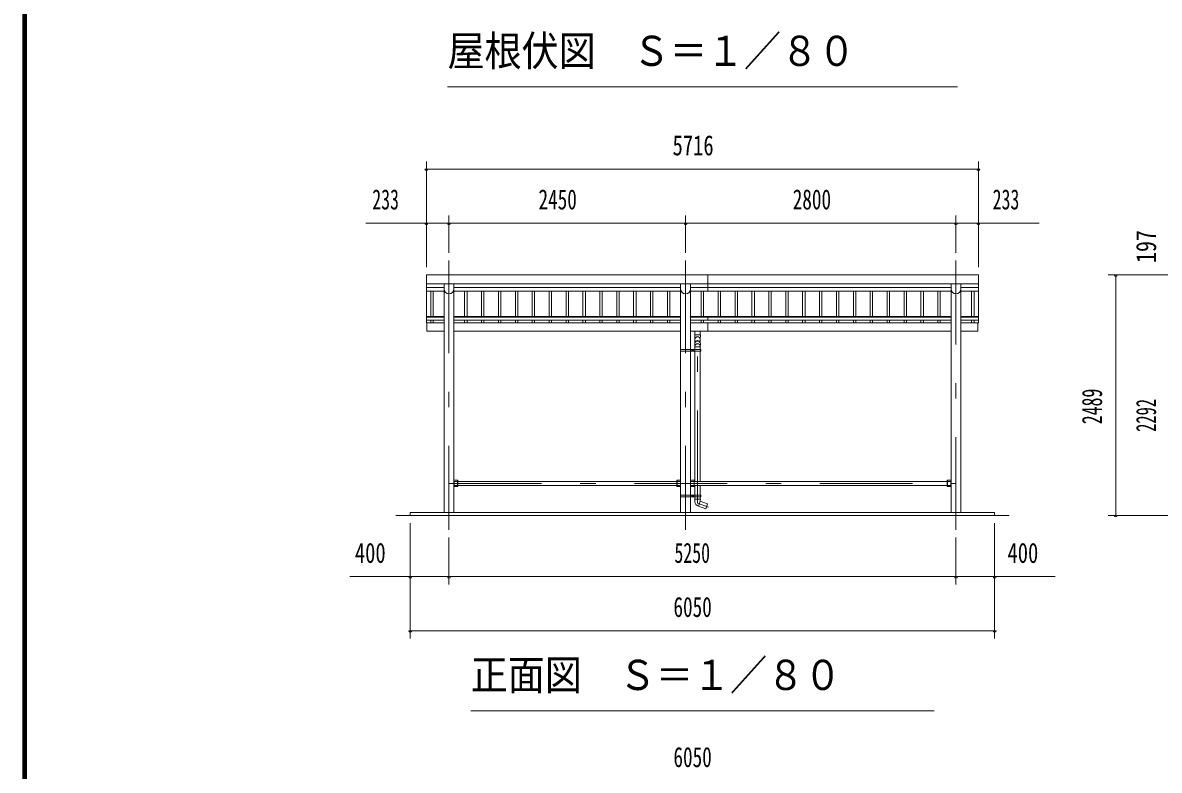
# Model space of a CAD drawing. Units: millimetres, scale not verified. Extents: x -35377 to 35394, y -16800 to 16800.
# Drawn here: x -11326 to 443, y 1535 to 9275 of the extents above; entities that cross this region are included whole.
import ezdxf
from ezdxf.enums import TextEntityAlignment as Align

# ---------------------------------------------------------------- set-up
doc = ezdxf.new("R2010")
doc.units = ezdxf.units.MM
doc.header["$LTSCALE"] = 80
doc.linetypes.add('USER3', pattern=[24, 12, -5, 2, -5])
for name, color, linetype, lineweight in [('0-2_1-08BOLD', 7, 'Continuous', 18), ('0-3_1-28CENTER', 3, 'USER3', 18), ('0-4_1-48THIN', 4, 'Continuous', 18), ('0-5_1-58DIM', 3, 'Continuous', 18), ('0-C_F-F1PAPER', 5, 'Continuous', 18)]:
    doc.layers.add(name, color=color, linetype=linetype, lineweight=lineweight)
doc.styles.add('ＭＳ ゴシック', font='')
doc.styles.get('ＭＳ ゴシック').set_extended_font_data('MS Gothic')

msp = doc.modelspace()

# ---------------------------------------------------------------- linework, layer by layer
at = {"layer": '0-2_1-08BOLD'}
for p, q in [((-4232.43, 6494.38), (-4232.43, 6663.33)), ((-1429.43, 6572.54), (-7145.43, 6572.54)), ((-7145.43, 6533.46), (-6963.23, 6533.46)), ((-6963.23, 6494.38), (-7145.43, 6494.38)), ((-6963.23, 6572.12), (-6963.23, 4204.33)), ((-6861.63, 4204.33), (-6861.63, 6572.12)), ((-6861.63, 6533.46), (-4513.23, 6533.46)), ((-4513.23, 6494.38), (-6861.63, 6494.38)), ((-4513.23, 6572.12), (-4513.23, 5890.33)), ((-4411.63, 5890.33), (-4411.63, 6572.12)), ((-4411.63, 6533.46), (-1713.23, 6533.46)), ((-1713.23, 6494.38), (-4411.63, 6494.38)), ((-1713.23, 6572.12), (-1713.23, 4204.33)), ((-1611.63, 4204.33), (-1611.63, 6572.12)), ((-1611.63, 6533.46), (-1429.43, 6533.46)), ((-1429.43, 6494.38), (-1611.63, 6494.38)), ((-6963.23, 6234.23), (-7145.43, 6234.23)), ((-7145.43, 6224.84), (-6963.23, 6224.84)), ((-6963.22, 6195.21), (-7145.43, 6195.21)), ((-6861.63, 6234.23), (-4513.23, 6234.23)), ((-4513.23, 6224.84), (-6861.63, 6224.84)), ((-6861.63, 6195.21), (-4513.23, 6195.21)), ((-4513.23, 6168.03), (-6861.63, 6168.03)), ((-4411.63, 6234.23), (-1713.23, 6234.23)), ((-1713.23, 6224.84), (-4411.63, 6224.84)), ((-4411.63, 6195.21), (-1713.23, 6195.21)), ((-1713.23, 6168.03), (-4411.63, 6168.03)), ((-4232.43, 6195.21), (-4232.43, 6234.23)), ((-4232.43, 6082.17), (-4232.43, 6168.03)), ((-1429.43, 6234.23), (-1611.63, 6234.23)), ((-1611.63, 6224.84), (-1429.43, 6224.84)), ((-1429.43, 6195.21), (-1611.63, 6195.21)), ((-1611.63, 6168.03), (-1429.43, 6168.03)), ((-6861.63, 6082.17), (-4513.23, 6082.17)), ((-4411.63, 6082.17), (-1713.23, 6082.17)), ((-4365.67, 6045.05), (-4365.67, 6082.17)), ((-4310.67, 6082.17), (-4310.67, 6045.05)), ((-4410.03, 5874.33), (-4410.03, 5890.33)), ((-4367.27, 5874.33), (-4367.27, 5890.33)), ((-4310.67, 5917.64), (-4365.67, 5917.64)), ((-4309.07, 5890.33), (-4309.07, 5874.33)), ((-4513.23, 5874.33), (-4513.23, 4382.93)), ((-4411.63, 4382.93), (-4411.63, 5874.33)), ((-4365.67, 4525.68), (-4365.67, 5874.33)), ((-4310.67, 5874.33), (-4310.67, 4525.68)), ((-4302.97, 5882.33), (-4309.07, 5882.33)), ((-6824.83, 4482.98), (-6859.93, 4482.98)), ((-6824.83, 4471.33), (-6824.83, 4537.33)), ((-6821.63, 4525.68), (-4553.23, 4525.68)), ((-4553.23, 4482.98), (-6821.63, 4482.98)), ((-4553.23, 4537.33), (-4513.23, 4537.33)), ((-4553.23, 4537.33), (-4553.23, 4471.33)), ((-4550.03, 4471.33), (-4550.03, 4537.33)), ((-4374.83, 4525.68), (-4409.93, 4525.68)), ((-4374.83, 4471.33), (-4374.83, 4537.33)), ((-1753.23, 4525.68), (-4371.63, 4525.68)), ((-4371.63, 4482.98), (-1753.23, 4482.98)), ((-4365.67, 4382.93), (-4365.67, 4482.98)), ((-4310.67, 4482.98), (-4310.67, 4382.93)), ((-1750.03, 4471.33), (-1750.03, 4537.33)), ((-4553.23, 4471.33), (-4513.23, 4471.33)), ((-4513.23, 4366.93), (-4513.23, 4204.33)), ((-4411.63, 4204.33), (-4411.63, 4366.93)), ((-4410.03, 4366.93), (-4410.03, 4382.93)), ((-4367.27, 4366.93), (-4367.27, 4382.93)), ((-4365.67, 4341.46), (-4365.67, 4366.93)), ((-4310.67, 4366.93), (-4310.67, 4341.46)), ((-4309.07, 4382.93), (-4309.07, 4366.93)), ((-4309.07, 4374.93), (-4302.97, 4374.93)), ((-4329.48, 4267.78), (-4310.67, 4319.46)), ((-1112.43, 4174.33), (-7462.43, 4174.33)), ((-7312.42, 4204.33), (-7312.42, 4174.33))]:
    msp.add_line(p, q, dxfattribs=at)
for points in [[(-7145.43, 6663.33), (-7145.43, 6168.03), (-6963.22, 6168.03)], [(-1429.43, 6168.03), (-1429.43, 6663.33), (-7145.43, 6663.33)], [(-7140.43, 6168.03), (-7140.43, 6082.17), (-6963.22, 6082.17)], [(-1611.63, 6082.17), (-1434.43, 6082.17), (-1434.43, 6168.03)], [(-4365.67, 5959.52), (-4365.67, 5995.38), (-4367.67, 6045.05), (-4308.67, 6045.05), (-4310.67, 5995.38), (-4310.67, 5959.52)], [(-4365.67, 5890.33), (-4365.67, 5924.58), (-4367.66, 5950.55)], [(-4308.67, 5950.42), (-4310.67, 5924.58), (-4310.67, 5890.33)], [(-6861.63, 4537.33), (-6821.63, 4537.33), (-6821.63, 4471.33), (-6861.63, 4471.33)], [(-6859.93, 4482.98), (-6859.93, 4525.68), (-6824.83, 4525.68)], [(-4550.03, 4525.68), (-4514.93, 4525.68), (-4514.93, 4482.98), (-4550.03, 4482.98)], [(-4411.63, 4471.33), (-4371.63, 4471.33), (-4371.63, 4537.33), (-4411.63, 4537.33)], [(-4409.93, 4525.68), (-4409.93, 4482.98), (-4374.83, 4482.98)], [(-1713.23, 4537.33), (-1753.23, 4537.33), (-1753.23, 4471.33), (-1713.23, 4471.33)], [(-1750.03, 4482.98), (-1714.93, 4482.98), (-1714.93, 4525.68), (-1750.03, 4525.68)], [(-4514.83, 4382.93), (-4514.83, 4366.93), (-4302.97, 4366.93)], [(-4302.97, 4366.93), (-4302.97, 4382.93), (-4514.83, 4382.93)], [(-4309.17, 4341.46), (-4367.17, 4341.46), (-4365.41, 4315.67)], [(-4309.17, 4341.46), (-4310.67, 4319.46), (-4234.68, 4291.8), (-4253.49, 4240.12), (-4329.2, 4267.68)], [(-7312.42, 4204.33), (-1262.43, 4204.33), (-1262.43, 4174.33)]]:
    msp.add_lwpolyline(points, dxfattribs=at)
for points in [[(-4514.83, 5890.33), (-4514.83, 5874.33), (-4302.97, 5874.33), (-4302.97, 5890.33)], [(-4383.65, 5885.22), (-4388.65, 5888.11), (-4393.65, 5885.22), (-4393.65, 5879.45), (-4388.65, 5876.56), (-4383.65, 5879.45)], [(-4383.65, 4377.82), (-4383.65, 4372.04), (-4388.65, 4369.16), (-4393.65, 4372.04), (-4393.65, 4377.82), (-4388.65, 4380.7)]]:
    msp.add_lwpolyline(points, close=True, dxfattribs=at)
for centre, radius in [((-4388.65, 5882.33), 6.25), ((-4388.65, 5882.33), 4.9), ((-4388.65, 4374.93), 6.25), ((-4388.65, 4374.93), 4.9)]:
    msp.add_circle(centre, radius, dxfattribs=at)
for centre, radius, start, end in [((-6912.43, 6517.13), 50.8, 180, 0), ((-4462.43, 6517.13), 50.8, 180, 0), ((-1662.43, 6517.13), 50.8, 180, 0), ((-4338.17, 5995.68), 27.55, 3.55867, 176.44133), ((-4338.17, 5948.71), 29.55, 3.56303, 176.43697), ((-4338.17, 5957.21), 27.55, 3.55867, 176.44133), ((-4338.17, 5923.6), 27.55, 3.55867, 176.44133), ((-4310.54, 4319.42), 55, 183.90576, 250.16731)]:
    msp.add_arc(centre, radius, start, end, dxfattribs=at)
at = {"layer": '0-3_1-28CENTER'}
for p, q in [((-6912.43, 6813.33), (-6912.43, 4024.33)), ((-4462.43, 6813.33), (-4462.43, 4024.33)), ((-1662.43, 4024.33), (-1662.43, 6813.33)), ((-4338.17, 4300.21), (-4338.17, 6082.17)), ((-4388.65, 5894.83), (-4388.65, 5869.83)), ((-4376.14, 5882.33), (-4401.15, 5882.33)), ((-6912.43, 4504.33), (-1662.43, 4504.33)), ((-4401.15, 4374.93), (-4376.14, 4374.93)), ((-4388.65, 4387.43), (-4388.65, 4362.43)), ((-4338.18, 4300.21), (-4225.3, 4259.12))]:
    msp.add_line(p, q, dxfattribs=at)
at = {"layer": '0-4_1-48THIN'}
for p, q in [((-7099.93, 6234.23), (-7099.93, 6494.38)), ((-7074.93, 6494.38), (-7074.93, 6234.23)), ((-6749.92, 6494.38), (-6749.92, 6234.23)), ((-6724.92, 6234.23), (-6724.92, 6494.38)), ((-6574.92, 6234.23), (-6574.92, 6494.38)), ((-6549.92, 6494.38), (-6549.92, 6234.23)), ((-6399.92, 6494.38), (-6399.92, 6234.23)), ((-6374.92, 6234.23), (-6374.92, 6494.38)), ((-6224.92, 6234.23), (-6224.92, 6494.38)), ((-6199.93, 6494.38), (-6199.93, 6234.23)), ((-6049.92, 6494.38), (-6049.92, 6234.23)), ((-6024.92, 6234.23), (-6024.92, 6494.38)), ((-5874.93, 6234.23), (-5874.93, 6494.38)), ((-5849.92, 6494.38), (-5849.92, 6234.23)), ((-5699.92, 6494.38), (-5699.92, 6234.23)), ((-5674.93, 6234.23), (-5674.93, 6494.38)), ((-5524.93, 6234.23), (-5524.93, 6494.38)), ((-5499.92, 6494.38), (-5499.92, 6234.23)), ((-5349.93, 6494.38), (-5349.93, 6234.23)), ((-5324.92, 6234.23), (-5324.92, 6494.38)), ((-5174.92, 6234.23), (-5174.92, 6494.38)), ((-5149.93, 6494.38), (-5149.93, 6234.23)), ((-4999.93, 6494.38), (-4999.93, 6234.23)), ((-4974.93, 6234.23), (-4974.93, 6494.38)), ((-4824.93, 6234.23), (-4824.93, 6494.38)), ((-4799.93, 6494.38), (-4799.93, 6234.23)), ((-4649.93, 6494.38), (-4649.93, 6234.23)), ((-4624.93, 6234.23), (-4624.93, 6494.38)), ((-4299.93, 6234.23), (-4299.93, 6494.38)), ((-4274.93, 6494.38), (-4274.93, 6234.23)), ((-4124.93, 6494.38), (-4124.93, 6234.23)), ((-4099.93, 6234.23), (-4099.93, 6494.38)), ((-3949.93, 6234.23), (-3949.93, 6494.38)), ((-3924.93, 6494.38), (-3924.93, 6234.23)), ((-3774.93, 6494.38), (-3774.93, 6234.23)), ((-3749.93, 6234.23), (-3749.93, 6494.38)), ((-3599.93, 6234.23), (-3599.93, 6494.38)), ((-3574.93, 6494.38), (-3574.93, 6234.23)), ((-3424.92, 6494.38), (-3424.92, 6234.23)), ((-3399.92, 6234.23), (-3399.92, 6494.38)), ((-3249.93, 6234.23), (-3249.93, 6494.38)), ((-3224.93, 6494.38), (-3224.93, 6234.23)), ((-3074.92, 6494.38), (-3074.92, 6234.23)), ((-3049.92, 6234.23), (-3049.92, 6494.38)), ((-2899.93, 6234.23), (-2899.93, 6494.38)), ((-2874.92, 6494.38), (-2874.92, 6234.23)), ((-2724.93, 6494.38), (-2724.93, 6234.23)), ((-2699.93, 6234.23), (-2699.93, 6494.38)), ((-2549.93, 6234.23), (-2549.93, 6494.38)), ((-2524.93, 6494.38), (-2524.93, 6234.23)), ((-2374.93, 6494.38), (-2374.93, 6234.23)), ((-2349.92, 6234.23), (-2349.92, 6494.38)), ((-2199.93, 6234.23), (-2199.93, 6494.38)), ((-2174.93, 6494.38), (-2174.93, 6234.23)), ((-2024.93, 6494.38), (-2024.93, 6234.23)), ((-1999.93, 6234.23), (-1999.93, 6494.38)), ((-1849.93, 6234.23), (-1849.93, 6494.38)), ((-1824.93, 6494.38), (-1824.93, 6234.23)), ((-1499.93, 6494.38), (-1499.93, 6234.23)), ((-1474.93, 6234.23), (-1474.93, 6494.38)), ((-7099.93, 6168.03), (-7099.93, 6195.21)), ((-7074.93, 6195.21), (-7074.93, 6168.03)), ((-6749.92, 6195.21), (-6749.92, 6168.03)), ((-6724.92, 6168.03), (-6724.92, 6195.21)), ((-6574.92, 6168.03), (-6574.92, 6195.21)), ((-6549.92, 6195.21), (-6549.92, 6168.03)), ((-6399.92, 6195.21), (-6399.92, 6168.03)), ((-6374.92, 6168.03), (-6374.92, 6195.21)), ((-6224.92, 6168.03), (-6224.92, 6195.21)), ((-6199.93, 6195.21), (-6199.93, 6168.03)), ((-6049.92, 6195.21), (-6049.92, 6168.03)), ((-6024.92, 6168.03), (-6024.92, 6195.21)), ((-5874.93, 6168.03), (-5874.93, 6195.21)), ((-5849.92, 6195.21), (-5849.92, 6168.03)), ((-5699.92, 6195.21), (-5699.92, 6168.03)), ((-5674.93, 6168.03), (-5674.93, 6195.21)), ((-5524.93, 6168.03), (-5524.93, 6195.21)), ((-5499.92, 6195.21), (-5499.92, 6168.03)), ((-5349.93, 6195.21), (-5349.93, 6168.03)), ((-5324.92, 6168.03), (-5324.92, 6195.21)), ((-5174.92, 6168.03), (-5174.92, 6195.21)), ((-5149.93, 6195.21), (-5149.93, 6168.03)), ((-4999.93, 6195.21), (-4999.93, 6168.03)), ((-4974.93, 6168.03), (-4974.93, 6195.21)), ((-4824.93, 6168.03), (-4824.93, 6195.21)), ((-4799.93, 6195.21), (-4799.93, 6168.03)), ((-4649.93, 6195.21), (-4649.93, 6168.03)), ((-4624.93, 6168.03), (-4624.93, 6195.21)), ((-4299.93, 6168.03), (-4299.93, 6195.21)), ((-4274.93, 6195.21), (-4274.93, 6168.03)), ((-4124.93, 6195.21), (-4124.93, 6168.03)), ((-4099.93, 6168.03), (-4099.93, 6195.21)), ((-3949.93, 6168.03), (-3949.93, 6195.21)), ((-3924.93, 6195.21), (-3924.93, 6168.03)), ((-3774.93, 6195.21), (-3774.93, 6168.03)), ((-3749.93, 6168.03), (-3749.93, 6195.21)), ((-3599.93, 6168.03), (-3599.93, 6195.21)), ((-3574.93, 6195.21), (-3574.93, 6168.03)), ((-3424.92, 6195.21), (-3424.92, 6168.03)), ((-3399.92, 6168.03), (-3399.92, 6195.21)), ((-3249.93, 6168.03), (-3249.93, 6195.21)), ((-3224.93, 6195.21), (-3224.93, 6168.03)), ((-3074.92, 6195.21), (-3074.92, 6168.03)), ((-3049.92, 6168.03), (-3049.92, 6195.21)), ((-2899.93, 6168.03), (-2899.93, 6195.21)), ((-2874.92, 6195.21), (-2874.92, 6168.03)), ((-2724.93, 6195.21), (-2724.93, 6168.03)), ((-2699.93, 6168.03), (-2699.93, 6195.21)), ((-2549.93, 6168.03), (-2549.93, 6195.21)), ((-2524.93, 6195.21), (-2524.93, 6168.03)), ((-2374.93, 6195.21), (-2374.93, 6168.03)), ((-2349.92, 6168.03), (-2349.92, 6195.21)), ((-2199.93, 6168.03), (-2199.93, 6195.21)), ((-2174.93, 6195.21), (-2174.93, 6168.03)), ((-2024.93, 6195.21), (-2024.93, 6168.03)), ((-1999.93, 6168.03), (-1999.93, 6195.21)), ((-1849.93, 6168.03), (-1849.93, 6195.21)), ((-1824.93, 6195.21), (-1824.93, 6168.03)), ((-1499.93, 6195.21), (-1499.93, 6168.03)), ((-1474.93, 6168.03), (-1474.93, 6195.21))]:
    msp.add_line(p, q, dxfattribs=at)
at = {"layer": '0-5_1-58DIM'}
for p, q in [((-6927.43, 8611.48), (-1647.43, 8611.48)), ((-7145.43, 7839.33), (-7145.43, 6743.33)), ((-1429.43, 7839.33), (-1429.43, 6743.33)), ((-7129.43, 7759.33), (-7161.43, 7759.33)), ((-7145.43, 7759.33), (-1429.43, 7759.33)), ((-1413.43, 7759.33), (-1445.43, 7759.33)), ((-7145.43, 7199.33), (-7773.43, 7199.33)), ((-7129.43, 7199.33), (-7161.43, 7199.33)), ((-7145.43, 7199.33), (-6912.43, 7199.33)), ((-6896.43, 7199.33), (-6928.43, 7199.33)), ((-6912.43, 7279.33), (-6912.43, 6893.33)), ((-6912.43, 7199.33), (-4462.43, 7199.33)), ((-4446.43, 7199.33), (-4478.43, 7199.33)), ((-4462.43, 7279.33), (-4462.43, 6893.33)), ((-4462.43, 7199.33), (-1662.43, 7199.33)), ((-1646.43, 7199.33), (-1678.43, 7199.33)), ((-1662.43, 6893.33), (-1662.43, 7279.33)), ((-1662.43, 7199.33), (-1429.43, 7199.33)), ((-1413.43, 7199.33), (-1445.43, 7199.33)), ((-1429.43, 7199.33), (-801.43, 7199.33)), ((-87.43, 6663.33), (1164.29, 6663.33)), ((8.57, 6663.33), (-23.43, 6663.33)), ((-7.43, 4174.33), (-7.43, 6663.33)), ((1152.57, 4174.33), (-87.43, 4174.33)), ((8.57, 4174.33), (-23.43, 4174.33)), ((-7312.42, 2899.33), (-7312.42, 4094.33)), ((-1262.43, 2899.33), (-1262.43, 4094.33)), ((-6912.43, 3944.33), (-6912.43, 3459.34)), ((-1662.43, 3459.34), (-1662.43, 3944.33)), ((-7312.43, 3539.33), (-7940.43, 3539.33)), ((-7296.42, 3539.34), (-7328.42, 3539.34)), ((-7312.42, 3539.34), (-6912.43, 3539.34)), ((-6896.43, 3539.34), (-6928.43, 3539.34)), ((-6912.43, 3539.34), (-1662.43, 3539.34)), ((-1646.43, 3539.34), (-1678.43, 3539.34)), ((-1662.43, 3539.34), (-1262.43, 3539.34)), ((-1246.43, 3539.34), (-1278.43, 3539.34)), ((-634.43, 3539.33), (-1262.43, 3539.33)), ((-7296.42, 2979.33), (-7328.42, 2979.33)), ((-7312.42, 2979.33), (-1262.43, 2979.33)), ((-1246.43, 2979.33), (-1278.43, 2979.33)), ((-1887.43, 2149.33), (-6687.43, 2149.33))]:
    msp.add_line(p, q, dxfattribs=at)
for centre in [(-7145.43, 7759.33), (-1429.43, 7759.33), (-7145.43, 7199.33), (-6912.43, 7199.33), (-4462.43, 7199.33), (-1662.43, 7199.33), (-1429.43, 7199.33), (-7.43, 6663.33), (-7.43, 4174.33), (-7312.42, 3539.34), (-6912.43, 3539.34), (-1662.43, 3539.34), (-1262.43, 3539.34), (-7312.42, 2979.33), (-1262.43, 2979.33)]:
    msp.add_arc(centre, 16, 180, 0, dxfattribs=at)
at = {"layer": '0-C_F-F1PAPER'}
for points in [[(34593.96, -16000), (-11326.04, -16000), (-11326.04, 16160), (34593.96, 16160)], [(34589.95, -15996), (-11322.04, -15996), (-11322.04, 16156), (34589.95, 16156)], [(34585.96, -15992), (34585.96, 16152), (-11318.04, 16152), (-11318.04, -15992)], [(34581.95, -15988), (-11314.04, -15988), (-11314.04, 16148), (34581.95, 16148)], [(34577.96, -15984), (34577.96, 16144), (-11310.04, 16144), (-11310.04, -15984)], [(34573.96, -15980), (-11306.04, -15980), (-11306.04, 16140), (34573.96, 16140)], [(34569.95, -15976), (34569.95, 16136), (-11302.04, 16136), (-11302.04, -15976)], [(34565.96, -15972), (-11298.04, -15972), (-11298.04, 16132), (34565.96, 16132)], [(34561.95, -15968), (-11294.04, -15968), (-11294.04, 16128), (34561.95, 16128)], [(34557.96, -15964), (-11290.04, -15964), (-11290.04, 16124), (34557.96, 16124)], [(34553.96, -15960), (34553.96, 16120), (-11286.04, 16120), (-11286.04, -15960)]]:
    msp.add_lwpolyline(points, close=True, dxfattribs=at)

# ---------------------------------------------------------------- texts
at = {"layer": '0-5_1-58DIM', "color": 7, "style": 'ＭＳ ゴシック'}
for s, height, width, p in [('屋根伏図\u3000Ｓ＝１／８０', 312.6, 0.9, (-6927.43, 8734.11)), ('5716', 208.4, 0.75, (-4596.89, 7839.33)), ('233', 208.4, 0.65, (-7706.51, 7279.33)), ('2450', 208.4, 0.7, (-5985.04, 7279.33)), ('2800', 208.4, 0.7, (-3352.46, 7279.33)), ('233', 208.4, 0.65, (-1282.51, 7279.33)), ('400', 208.4, 0.75, (-7886.62, 3619.34)), ('5250', 208.4, 0.65, (-4577.58, 3619.34)), ('400', 208.4, 0.75, (-1128.63, 3619.34)), ('6050', 208.4, 0.7, (-4587.88, 3059.33)), ('正面図\u3000Ｓ＝１／８０', 312.6, 0.9, (-6687.43, 2271.97)), ('6050', 208.4, 0.7, (-4587.89, 1505.04))]:
    msp.add_text(s, height=height, dxfattribs=dict(at, width=width)).set_placement(p, align=Align.BOTTOM_LEFT)
for s, width, p in [('197', 0.8, (472.57, 6787.52)), ('2489', 0.65, (-87.43, 5117.62)), ('2292', 0.6, (472.57, 5038.92))]:
    msp.add_text(s, height=208.4, rotation=90, dxfattribs=dict(at, width=width)).set_placement(p, align=Align.BOTTOM_LEFT)

doc.saveas('drawing.dxf')
